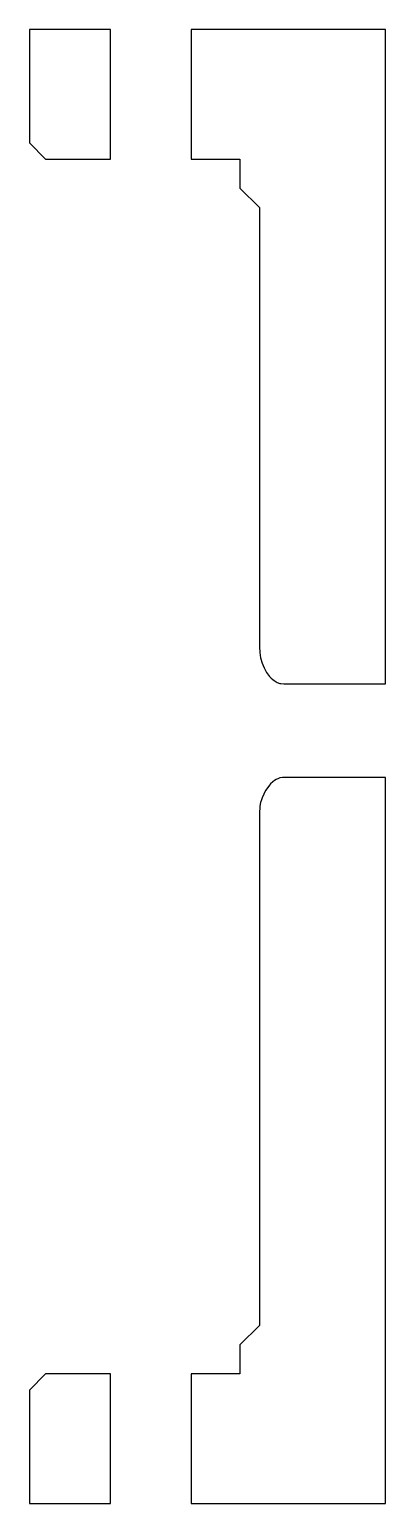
# Model space of a CAD drawing. Header units: metres. Extents: x 0 to 47.5, y 0 to 45.5.
# Drawn here: x 0 to 11, y 0 to 45.5 of the extents above.
import ezdxf

# ---------------------------------------------------------------- set-up
doc = ezdxf.new("R2010")
doc.units = ezdxf.units.M

msp = doc.modelspace()

# ---------------------------------------------------------------- linework, layer by layer
for p, q in [((2.50596, 45.5), (0, 45.5)), ((0, 45.5), (0, 42)), ((2.50596, 41.5), (2.50596, 45.5)), ((11, 45.5), (4.99856, 45.5)), ((4.99856, 45.5), (4.99856, 41.5)), ((11, 25.3013), (11, 45.5)), ((0, 42), (0.5, 41.5)), ((0.5, 41.5), (2.50596, 41.5)), ((4.99856, 41.5), (6.5, 41.5)), ((6.5, 41.5), (6.5, 40.6041)), ((6.5, 40.6041), (7.10409, 40)), ((7.10409, 40), (7.10409, 26.439)), ((7.10409, 26.439), (7.11297, 26.2738)), ((7.11297, 26.2738), (7.11332, 26.2674)), ((7.11332, 26.2674), (7.1401, 26.1042)), ((7.1401, 26.1042), (7.14079, 26.0999)), ((7.14079, 26.0999), (7.18522, 25.943)), ((7.18522, 25.943), (7.18583, 25.9408)), ((7.18583, 25.9408), (7.24716, 25.7944)), ((7.24716, 25.7944), (7.24732, 25.794)), ((7.24732, 25.794), (7.26876, 25.7573)), ((7.26876, 25.7573), (7.31359, 25.673)), ((7.31359, 25.673), (7.32376, 25.6539)), ((7.32376, 25.6539), (7.38576, 25.5689)), ((7.38576, 25.5689), (7.41325, 25.5312)), ((7.41325, 25.5312), (7.46668, 25.4787)), ((7.46668, 25.4787), (7.51359, 25.4325)), ((7.51359, 25.4325), (7.55635, 25.4041)), ((7.55635, 25.4041), (7.62232, 25.3602)), ((7.62232, 25.3602), (7.65481, 25.3477)), ((7.65481, 25.3477), (7.73676, 25.3161)), ((7.73676, 25.3161), (7.76194, 25.3129)), ((7.76194, 25.3129), (7.85409, 25.3013)), ((7.85409, 25.3013), (11, 25.3013)), ((7.57174, 22.3161), (7.51359, 22.2766)), ((7.62232, 22.3505), (7.57174, 22.3161)), ((7.69732, 22.38), (7.62232, 22.3505)), ((7.73676, 22.3956), (7.69732, 22.38)), ((7.81948, 22.4062), (7.73676, 22.3956)), ((7.85409, 22.4107), (7.81948, 22.4062)), ((11, 22.4107), (7.85409, 22.4107)), ((11, 0), (11, 22.4107)), ((7.23613, 21.8973), (7.18583, 21.7853)), ((7.24732, 21.9223), (7.23613, 21.8973)), ((7.30531, 22.015), (7.24732, 21.9223)), ((7.32376, 22.0504), (7.30531, 22.015)), ((7.33063, 22.06), (7.32376, 22.0504)), ((7.41325, 22.1757), (7.33063, 22.06)), ((7.44741, 22.2101), (7.41325, 22.1757)), ((7.51359, 22.2766), (7.44741, 22.2101)), ((7.11332, 21.4806), (7.10453, 21.3281)), ((7.12153, 21.5273), (7.11332, 21.4806)), ((7.14079, 21.6368), (7.12153, 21.5273)), ((7.166, 21.7199), (7.14079, 21.6368)), ((7.18583, 21.7853), (7.166, 21.7199)), ((7.10453, 21.3281), (7.10409, 21.3204)), ((7.10409, 21.3204), (7.10409, 5.5)), ((7.10409, 5.5), (6.5, 4.89591)), ((6.5, 4.89591), (6.5, 4)), ((0.5, 4), (0, 3.5)), ((2.50596, 4), (0.5, 4)), ((2.50596, 0), (2.50596, 4)), ((6.5, 4), (4.99856, 4)), ((4.99856, 4), (4.99856, 0)), ((0, 3.5), (0, 0)), ((0, 0), (2.50596, 0)), ((4.99856, 0), (11, 0))]:
    msp.add_line(p, q)

doc.saveas('drawing.dxf')
